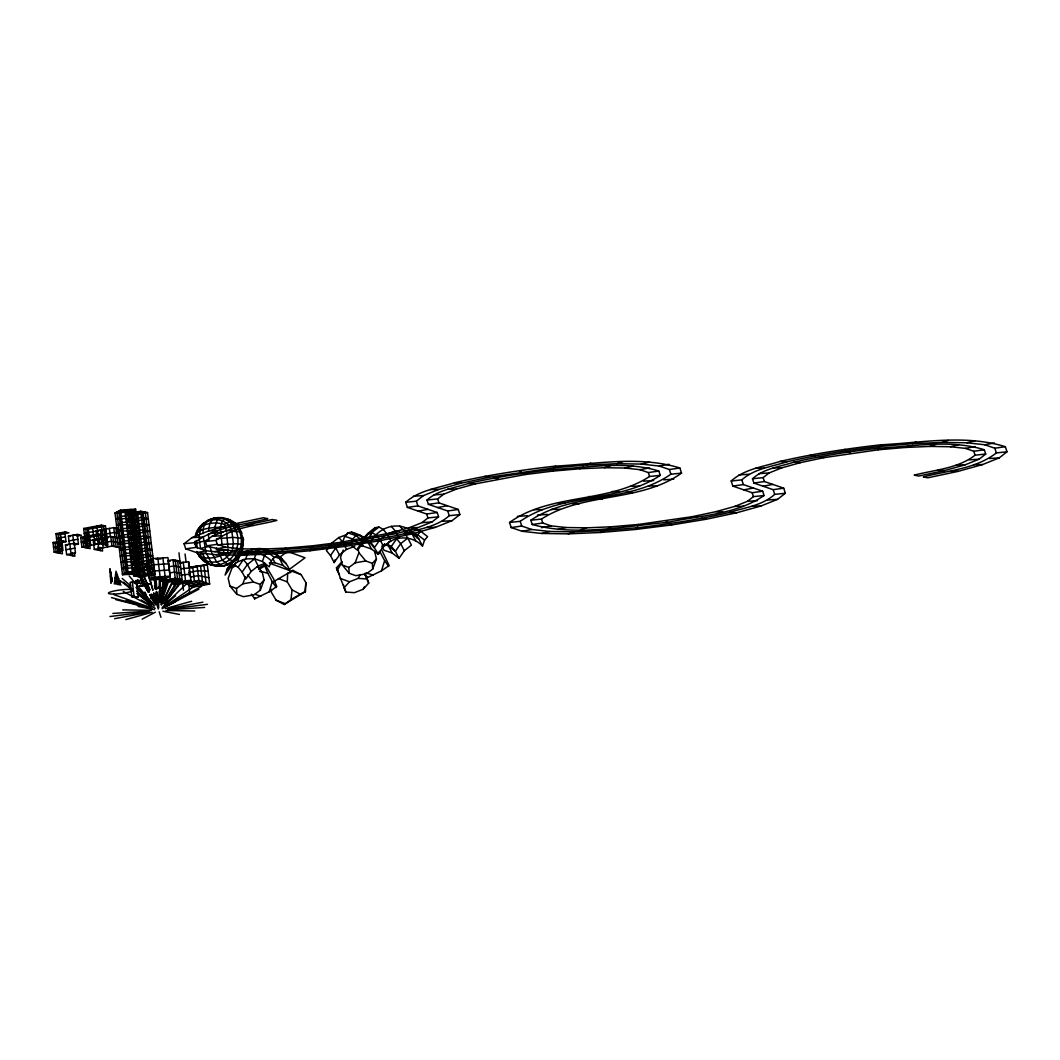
<?xml version="1.0" encoding="UTF-8"?>
<svg xmlns="http://www.w3.org/2000/svg" width="1060" height="1060" viewBox="0 0 1060 1060"><rect width="100%" height="100%" fill="white"/><g stroke="black" fill="none" stroke-linecap="round" stroke-linejoin="round"><path stroke-width="1.5" d="M227.953 548.02L226.721 533.1M216.478 538.745L233.12 537.367L243.177 538.48L242.077 549.239M194.881 541.408L194.868 544.522L199.161 542.283L207.482 540.229M239.573 528.569L243.469 539.381L242.409 549.729M158.934 600.848L159.132 591.268M159.199 588.075L159.358 580.085M141.02 583.848C142.504 576.269 135.812 582.629 141.033 583.928M271.466 589.28L271.334 592.209L276.09 600.198L284.292 604.505L305.479 591.44L305.889 582.655L301.133 574.666L292.931 570.359L273.599 581.662M305.479 591.44L300.245 594.183L292.043 589.877L287.286 581.887L287.697 573.089M159.252 601.815L160.603 578.853M203.228 533.644C200.737 513.067 230.523 513.782 238.871 527.27L227.688 518.989L213.669 518.115L209.787 523.468L208.581 530.954L191.833 537.685L184.069 543.767L185.712 548.855L196.63 552.605L216.107 554.751L242.78 555.162L274.858 553.797L310.156 550.75L346.249 546.245L380.686 540.56L411.121 534.107L435.488 527.31L452.117 520.645L459.868 514.55L458.238 509.462L438.919 502.837L428.399 504.361L427.008 500.055C438.27 489.839 454.263 488.024 468.228 483.519C496.358 477 524.938 472.667 553.611 469.447C588.353 467.645 624.963 460.517 658.843 471.051L660.234 475.357C618.868 503.288 561.243 492.635 520.195 521.334L509.555 522.461L511.185 527.549L522.116 531.298L541.581 533.458L568.266 533.856L600.344 532.491L635.629 529.457L671.722 524.938L706.159 519.254L736.607 512.801L760.961 506.004L777.59 499.339L785.354 493.258L783.711 488.156L764.392 481.531L753.872 483.055L752.481 478.749C763.756 468.533 779.736 466.718 793.715 462.226C821.844 455.694 850.412 451.361 879.098 448.142C913.826 446.339 950.449 439.211 984.329 449.745L985.707 454.051L979.149 459.192L965.09 464.837L944.486 470.574L918.742 476.033L914.21 475.158C934.615 469.805 957.948 468.573 975.067 455.177L985.707 454.051M212.225 553.611L216.518 561.84L222.083 566.08L230.139 563.933L236.605 559.163L239.745 554.764L239.812 555.519C230.802 569.525 207.548 570.002 199.002 555.453L200.075 554.618L201.983 557.229C210.688 559.667 220.003 556.593 227.701 552.419L227.953 549.411M284.292 604.505L290.983 599.629L292.043 589.877M304.829 592.408L305.889 582.655M199.028 536.135L201.731 524.726L208.197 519.97L216.253 517.81M114.321 583.967L116.017 571.234L120.946 585.252M160.192 600.808L163.306 579.966M232.352 549.226L233.372 543.661L231.888 531.378L239.745 531.709L241.945 533.326L239.335 528.437M160.272 602.371L164.234 581.437M196.219 537.261C196.259 523.375 213.935 521.043 224.309 524.329L229.662 522.09L232.723 521.957L234.923 523.11M161.054 600.874L165.651 581.781M195.901 536.161L198.71 529.099M236.804 548.206C240.381 537.367 235.678 523.865 224.826 519.228L222.481 520.844L220.361 527.164L221.977 544.403L237.89 543.727L243.151 544.747L242.117 546.642M240.13 548.881C242.607 541.342 241.243 532.862 236.844 526.303L229.609 526.555C220.003 513.199 196.63 520.99 195.252 536.917M161.173 601.285L166.248 582.192M161.398 601.047L167.136 580.708M269.134 591.877L272.287 581.649L267.941 573.447L264.788 565.894L265.291 564.874L273.639 578.959L276.793 586.524L269.134 591.877L254.612 598.847L251.419 594.143M364.56 574.308L366.959 577.832L381.481 570.863L384.634 560.634L380.288 552.432M135.746 581.344L137.959 580.058L138.767 583.225L135.998 583.411L135.746 581.344L137.959 580.058M160.855 604.173L168.726 580.708M227.158 569.154L225.091 575.09L230.391 567.458L232.458 561.535L227.158 569.154L230.219 565.695L233.982 565.033L238.089 567.219L242.144 572.069L245.787 579.105L251.088 571.486L258.19 565.908L265.04 563.403M230.391 567.458L237.493 561.893L239.56 555.957L242.303 554.963M237.493 561.893L245.721 558.885L247.788 552.962L249.829 550.644M245.721 558.885L254.294 558.752L256.361 552.817L258.401 550.511M282.265 558.951L278.157 556.765L274.394 557.428L271.334 560.899L269.267 566.822L262.403 561.482L264.47 555.546L267.517 552.088L271.281 551.425C279.601 555.4 286.611 562.144 289.963 570.837L283.099 565.497L274.99 562.767L269.267 562.86M347.07 534.492L338.842 537.5L331.74 543.078L326.44 550.697L330.508 555.533L334.139 562.582L335.172 559.614M342.645 542.216L344.712 536.294L347.773 532.822L351.536 532.16C363.341 534.81 372.828 544.032 378.327 554.314L384.661 543.727M365.369 539.341L359.645 534.889L355.882 535.552L352.821 539.023L350.754 544.946L357.631 550.299C360.201 540.825 367.197 533.154 375.16 527.708L378.923 527.045L383.031 529.231L387.085 534.081L390.729 541.117L383.627 546.695L379.983 539.659L375.929 534.81L371.822 532.61L368.058 533.286L363.633 539.633M375.16 527.708L372.1 531.166L370.033 537.102L364.11 541.74M379.361 551.346L378.327 554.314L371.45 548.974L363.341 546.231L360.493 546.284M416.659 537.738L417.693 534.77L420.754 531.312L427.63 536.651L424.57 540.123L422.503 546.046C414.394 537.46 401.064 535.446 390.729 541.117M257.408 566.451L262.31 572.36L264.059 580.045L260.323 590.168L254.029 594.832L243.429 596.687L236.804 594.276L236.526 588.486L242.819 583.835L245.483 576.6M343.201 550.074L340.538 557.295L342.287 564.993L349.151 573.261L355.776 575.673L366.376 573.818L372.669 569.154L376.406 559.031L374.657 551.346M349.151 573.261L348.873 567.471L355.166 562.82L358.903 552.697L357.856 548.073M162.577 602.305L172.316 581.635M161.372 605.127L171.852 583.941M254.612 598.847L255.129 597.84M366.959 577.832L367.475 576.825M381.481 570.863L389.139 565.51L381.626 549.756M231.597 550.683L230.086 553.625L227.701 552.419M234.353 553.77L235.744 551.067M239.759 550.445L236.857 556.089L232.736 560.78L227.701 564.198L222.202 560.13L216.717 548.06M240.567 554.049C244.515 545.317 237.427 559.839 234.975 560.66C228.642 561.575 224.773 555.016 223.103 549.822L214.61 551.611M337.239 570.704L342.009 561.667L336.457 567.842L345.851 592.076L354.504 592.659L363.169 589.254L368.708 583.093L366.23 575.646M343.957 587.956L349.495 581.781L358.161 578.376L360.201 574.507M363.169 589.254L364.521 586.683M190.893 580.297L189.515 582.801L173.469 584.51L174.847 581.993L190.893 580.297L188.64 561.76L179.286 562.754M188.64 561.76L188.746 567.232M178.822 583.941L180.2 581.423M184.162 583.371L185.54 580.867L183.3 562.33L180.16 563.443M189.223 575.792L190.137 574.122L180.783 575.103M310.156 550.75L311.07 549.093C342.367 545.569 373.544 540.838 404.244 533.723C419.495 528.821 436.932 526.833 449.228 515.69L459.868 514.55M205.362 541.514L216.001 540.388C233.134 526.992 256.467 525.76 276.859 520.407L272.327 519.519L246.582 524.978L225.979 530.729L211.921 536.36L205.362 541.514L206.753 545.82C240.633 556.354 277.243 549.212 311.971 547.424L312.885 545.754L340.631 542.283L390.477 532.955L409.2 527.734L421.973 522.62L427.935 517.942L438.588 516.816L437.197 512.51L417.878 505.872L407.358 507.395L405.715 502.308C419.031 490.224 437.952 488.077 454.462 482.764C487.733 475.052 521.52 469.925 555.44 466.108C596.515 463.988 639.816 455.548 679.884 468.003L681.527 473.104C640.77 502.506 583.172 491.986 541.488 519.082L530.835 520.208L532.226 524.514C576.295 536.506 623.307 526.356 667.972 522.302C700.064 515.399 736.356 514.63 764.061 495.51L762.67 491.204L743.351 484.579L732.831 486.089L731.201 481.001C744.517 468.917 763.425 466.771 779.948 461.458C813.206 453.746 847.006 448.618 880.913 444.802C922.001 442.683 965.289 434.255 1005.357 446.697L1007 451.798L999.236 457.88L982.62 464.545L958.253 471.342L927.818 477.795L923.287 476.921C947.772 470.494 975.796 469.01 996.36 452.925L1007 451.798M427.008 500.055L437.647 498.929L443.61 494.251L456.396 489.124L475.118 483.903L524.965 474.575L552.697 471.117L553.611 469.447M405.715 502.308L416.368 501.181L423.523 495.563L438.867 489.415L461.352 483.148L489.442 477.185L554.526 467.778L555.44 466.108M635.629 529.457L636.543 527.787C667.84 524.263 699.017 519.533 729.717 512.417C744.968 507.515 762.418 505.527 774.701 494.384L785.354 493.258M637.457 526.118L638.372 524.448L692.564 516.617L715.964 511.649L734.673 506.442L747.459 501.314L753.422 496.636L764.061 495.51M752.481 478.749L763.134 477.623L769.096 472.945L781.869 467.818L800.591 462.597L823.978 457.642L878.183 449.811L879.098 448.142M731.201 481.001L741.841 479.875C754.137 468.719 771.587 466.744 786.825 461.842C817.525 454.727 848.702 449.996 880.012 446.472L880.913 444.802M163.015 603.683L175.827 583.437M164.167 602.438L176.821 583.782M289.857 572.877L292.931 570.359M233.982 565.033L235.744 562.489M238.089 567.219L243.389 559.6L247.457 564.45L251.088 571.486M242.144 572.069L247.457 564.45L254.559 558.872L258.19 565.908M330.508 555.533L335.808 547.914L341.731 543.276M334.139 562.582L339.452 554.95L346.554 549.385L354.769 546.377M357.631 550.299L362.931 542.667L364.998 536.744L372.1 531.166M370.046 535.154L371.822 532.61L378.923 527.045M379.983 539.659L374.683 547.278L370.629 542.428C377.135 529.019 394.28 521.547 407.928 528.821M384.7 544.694L387.218 544.257L388.98 541.713M399.024 558.328L395.38 551.293L391.325 546.443L396.625 538.825L400.68 543.674L404.324 550.71L399.024 558.328L392.147 552.989L384.038 550.259L381.865 546.033M164.406 603.18L180.16 583M164.817 602.742L179.975 583.517M203.361 523.242L198.591 529.139M229.026 554.844C221.129 564.94 201.837 565.073 197.041 551.796M409.597 532.041L412.658 528.582L420.754 531.312M260.323 590.168L260.044 584.378L264.059 580.045M372.669 569.154L372.391 563.364L376.406 559.031M164.38 605.048L186.904 583.49M162.127 607.473L175.629 595.667M184.069 543.767L194.722 542.64C215.273 526.555 243.297 525.071 267.796 518.645L263.264 517.77L232.816 524.223L208.462 531.007L217.22 530.875M241.004 551.942L242.077 551.107M234.83 559.68L239.56 555.957M381.176 538.718L387.085 534.081M311.971 547.424L342.499 543.608L397.367 533.339L417.958 527.602L432.029 521.957L438.588 516.816M404.324 550.71L411.426 545.131L407.782 538.096L400.68 543.674L395.38 551.293L388.517 545.953L384.462 544.588M509.555 522.461C550.299 493.046 607.897 503.579 649.581 476.483L660.234 475.357M530.835 520.208C572.201 492.277 629.825 502.93 670.874 474.231L681.527 473.104M235.704 565.391L231.928 568.187L228.191 578.309L229.94 586.008L236.804 594.276M279.893 557.123L287.565 551.452L305.055 557.785L288.439 570.081L270.949 563.748M239.812 555.519L236.857 556.089L233.664 555.135C228.244 563.191 217.459 567.312 208.25 563.655L202.354 553.704L200.075 554.618M166.46 605.207L195.981 585.239M258.825 569.525L264.788 565.894M290.983 599.629L300.245 594.183M164.963 606.837L189.793 592.46M167.308 605.605L201.532 586.326M166.778 606.188L198.896 589.188M117.263 531.497L122.735 528.622L137.88 527.642L132.394 530.504L117.263 531.497L115.01 512.96L120.495 510.099L135.627 509.105L143.325 573.937L150.149 575.262L142.676 513.477L135.839 512.152M115.01 512.96L130.155 511.967L135.627 509.105M120.575 542.892L124.232 540.984L139.377 539.99L133.891 542.866L118.746 543.846M152.799 558.593L147.314 561.469L149.566 579.992L164.697 579.012L170.183 576.136L167.93 557.6L152.799 558.593L155.038 577.13L149.566 579.992M122.496 574.745L127.968 571.883L143.113 570.889L137.628 573.751L122.496 574.745L119.131 546.947M156.019 559.216L157.847 558.262L160.086 576.799L154.601 579.661M133.017 571.552L127.531 574.414L120.058 512.629L125.544 509.767L133.6 575.752L140.437 577.077L155.012 574.348L147.539 512.563L140.702 511.238L126.127 513.967L132.951 515.292L147.539 512.563M138.065 571.221L132.579 574.083L125.106 512.298L130.592 509.436L138.463 574.838L145.286 576.163L137.813 514.378L130.989 513.053M148.069 567.643L153.541 564.781L168.686 563.788M148.811 573.818L154.296 570.956L169.428 569.962M159.649 579.343L165.135 576.468L162.895 557.931M142.146 619.12L155.422 612.163M162.074 608.692L175.351 601.749M274.858 553.797L278.502 551.902L311.07 549.093M282.132 549.994L285.776 548.086L312.885 545.754M552.697 471.117L579.82 468.772L583.45 466.864M554.526 467.778L587.094 464.969L590.725 463.061M600.344 532.491L603.975 530.596L636.543 527.787M607.618 528.688L611.249 526.793L638.372 524.448M878.183 449.811L905.293 447.466L908.937 445.571M880.012 446.472L912.567 443.663L916.211 441.768M258.985 567.564L265.291 564.874M248.106 550.498L242.621 552.499L245.125 552.048M251.869 549.835C260.998 546.404 271.453 550.047 278.157 556.765M245.045 553.956C254.175 550.524 264.642 554.181 271.334 560.899M388.464 533.577L395.314 531.073L399.607 531.007M242.78 555.162L248.901 553.161L278.502 551.902M255.01 551.147L261.118 549.146L285.776 548.086M579.82 468.772L604.465 467.725L610.587 465.711M587.094 464.969L616.695 463.71L622.803 461.696M568.266 533.856L574.374 531.855L603.975 530.596M580.482 529.841L586.604 527.84L611.249 526.793M905.293 447.466L929.951 446.419L936.06 444.418M912.567 443.663L942.168 442.404L948.289 440.403M125.849 619.596L152.163 612.269M165.333 608.599L191.648 601.258M216.107 554.751L224.269 552.777L248.901 553.161M232.445 550.803L240.62 548.828L261.118 549.146M604.465 467.725L624.976 468.03L633.138 466.055M616.695 463.71L641.313 464.081L649.488 462.107M541.581 533.458L549.756 531.471L574.374 531.855M557.931 529.496L566.093 527.522L586.604 527.84M929.951 446.419L950.449 446.737L958.624 444.75M942.168 442.404L966.799 442.775L974.962 440.801M55.968 533.67L64.806 532.014L68.94 532.822L60.115 534.478L55.968 533.67L58.313 552.975M86.006 547.795L83.674 528.49L101.349 525.19L105.483 525.985L107.815 545.291L99.547 543.687L81.872 547L80.706 537.341L98.368 534.041L106.649 535.644M66.873 532.425L58.035 534.068L60.38 553.386M83.674 528.49L87.808 529.298L105.483 525.985M69.377 544.125L68.41 536.082L77.247 534.439L81.382 535.234L76.969 536.068M97.281 540.56L96.116 530.901L113.778 527.602L117.925 528.397L120.257 547.715L111.976 546.099L94.314 549.411L93.134 539.752L110.81 536.453L119.091 538.056M65.389 536.85L56.551 538.493L60.698 539.301M79.314 534.836L72.822 535.26L74.001 544.919L78.413 544.085L77.247 534.439M60.115 534.478L62.447 553.784L54.166 552.18L53 542.521L61.838 540.865L65.972 541.673L64.806 532.014M63.905 541.276L55.067 542.919L56.233 552.578M68.993 540.918L77.831 539.262M96.698 535.737L114.361 532.425L118.508 533.233M57.134 543.329L65.972 541.673M84.84 538.149L102.515 534.836M74.492 552.975L74.889 556.195L66.608 554.592L65.442 544.933L74.279 543.29L78.413 544.085M62.421 545.701L53.583 547.344L61.864 548.961M73.392 544.231L76.346 543.687M98.156 539.606L93.134 539.752M101.097 539.05L104.039 538.506M66.025 549.769L74.862 548.113M93.717 544.588L111.393 541.276L119.674 542.879M54.166 552.18L63.004 550.524L61.838 540.865M66.608 554.592L75.445 552.936L74.279 543.29M196.63 552.605L206.316 550.789L224.269 552.777M215.988 548.987L225.661 547.172L240.62 548.828M418.289 511.145L427.962 509.343M437.634 507.528L447.307 505.713M624.976 468.03L639.935 469.686L649.608 467.884M641.313 464.081L659.28 466.069L668.953 464.253M177.219 580.509L170.395 579.184L168.143 560.647L173.005 559.746L179.842 561.071M174.317 561.23L177.563 560.621L179.802 579.158L165.227 581.887M168.898 566.835L173.76 565.921L180.584 567.246M133.6 575.752L148.175 573.023L155.012 574.348M152.733 573.91L138.158 576.627L130.685 514.855L145.26 512.126L153.21 578.084L168.355 577.091M189.74 567.338L207.31 564.741L209.641 584.047L191.966 587.346L185.606 582.92L198.856 580.443L209.641 584.047M194.377 566.702L190.694 567.392L193.106 567.166M195.596 566.464L200.512 565.55L202.46 581.635L187.726 584.391M190.402 567.67L203.904 565.139L206.051 582.841L189.846 585.875M191.105 567.762L194.046 567.219M197.001 566.663L201.413 565.841L192.695 566.782L194.444 581.264L203.745 585.146M202.884 565.563L207.31 564.741M169.64 573.01L174.502 572.095L181.34 573.42M132.354 581.94L130.142 582.351L131.891 596.833L138.25 597.217L136.488 582.735L132.354 581.94L134.103 596.409L138.25 597.217M188.852 572.44L197.69 570.783L208.078 571.168M134.289 583.146L136.488 582.735M135.998 583.411L138.767 583.225M142.822 583.596L143.445 584.63L143.166 583.636L144.12 583.517L144.16 584.497M143.988 584.471L144.12 583.517M160.298 577.912L160.669 580.999L175.258 578.283L182.081 579.608L178.981 552.817M142.941 584.563L144.239 584.484L143.709 583.437M162.948 581.45L177.523 578.72L175.284 560.183M190.919 576.984L198.273 575.606L208.86 577.607M182.081 579.608L167.506 582.324L160.669 580.999M131.891 596.833L134.103 596.409M522.116 531.298L531.789 529.496L549.756 531.471M541.461 527.681L551.134 525.879L566.093 527.522M743.762 489.839L753.435 488.037M763.107 486.222L772.793 484.42M950.449 446.737L965.408 448.38L975.081 446.578M966.799 442.775L984.753 444.763L994.439 442.961M114.573 618.695L149.91 612.084M167.586 608.784L202.924 602.173M254.612 548.828L250.849 549.491L263.185 548.683M364.004 540.679L366.522 540.242M355.166 562.82L365.766 560.965L372.391 563.364M242.819 583.835L253.419 581.98L260.044 584.378M202.354 553.704L206.302 553.042L210.966 562.224L213.643 565.006L216.266 566.332L224.667 565.775M209.906 533.538L223.474 531.868M639.935 469.686L648.322 472.575L658.843 471.051M659.28 466.069L669.363 469.527L679.884 468.003M185.712 548.855L196.232 547.331L206.316 550.789M206.753 545.82L217.26 544.297L225.661 547.172M407.358 507.395L426.676 514.02L437.197 512.51M428.399 504.361L447.717 510.986L458.238 509.462M965.408 448.38L973.809 451.268L984.329 449.745M984.753 444.763L994.837 448.221L1005.357 446.697M511.185 527.549L521.706 526.038L531.789 529.496M532.226 524.514L542.746 522.991L551.134 525.879M732.831 486.089L752.163 492.728L762.67 491.204M753.872 483.055L773.19 489.68L783.711 488.156M217.406 544.972L221.977 544.403M110.015 616.523L148.996 611.646M168.5 609.208L207.482 604.332M181.366 568.783L189.395 567.935M190.429 581.132L174.383 582.828L174.012 579.74M189.965 581.966L173.933 583.663L173.562 580.575M226.469 531.603L225.21 526.74C216.068 527.655 203.003 527.217 196.63 533.167M223.103 549.822L226.336 549.544M213.51 564.675L210.648 564.914L206.872 562.688M413.479 496.226L423.523 495.563M433.567 494.901L443.61 494.251M643.619 481.16L653.675 480.498M663.719 479.835L673.762 479.186M738.952 474.92L748.996 474.257M759.053 473.608L769.096 472.945M969.105 459.854L979.149 459.192M989.192 458.543L999.236 457.88M191.833 537.685L201.877 537.023M211.921 536.36L221.964 535.711M421.973 522.62L432.029 521.957M442.073 521.295L452.117 520.645M517.307 516.379L527.35 515.716M537.394 515.067L547.45 514.405M747.459 501.314L757.503 500.651M767.546 500.002L777.59 499.339M157.278 559.137L161.067 558.885M155.038 577.13L170.183 576.136M166.526 578.058L151.381 579.038L149.142 560.501M112.877 613.435L149.579 611.037M167.917 609.831L204.62 607.433M755.581 468.255L764.34 468.109M773.111 467.964L781.869 467.818M956.332 464.982L965.09 464.837M973.848 464.691L982.62 464.545M430.108 489.548L438.867 489.415M447.625 489.269L456.396 489.124M630.846 486.275L639.604 486.142M648.375 485.997L657.134 485.851M533.935 509.714L542.693 509.568M551.465 509.423L560.223 509.277M734.673 506.442L743.444 506.296M752.202 506.15L760.961 506.004M225.979 530.729L234.75 530.583M409.2 527.734L417.958 527.602M426.729 527.456L435.488 527.31M362.758 536.943L365.62 536.89M122.722 609.884L151.54 610.322M165.956 610.547L194.775 610.984M779.948 461.458L786.825 461.842M793.715 462.226L800.591 462.597M937.61 470.203L944.486 470.574M951.363 470.958L958.253 471.342M454.462 482.764L461.352 483.148M468.228 483.519L475.118 483.903M612.124 491.495L619.014 491.88M625.89 492.264L632.767 492.648M558.302 502.917L565.179 503.301M572.069 503.685L578.945 504.057M715.964 511.649L722.84 512.033M729.717 512.417L736.607 512.801M232.816 524.223L239.706 524.607M246.582 524.978L253.472 525.362M390.477 532.955L397.367 533.339M404.244 533.723L411.121 534.107M358.161 578.376L366.813 578.972L368.708 583.093M810.383 455.005L814.915 455.88M819.446 456.767L823.978 457.642M484.91 476.311L489.442 477.185M493.973 478.06L498.505 478.948M588.737 496.464L593.269 497.339M597.8 498.226L602.332 499.101M692.564 516.617L697.096 517.492M701.627 518.38L706.159 519.254M367.091 537.923L371.623 538.798M376.154 539.673L380.686 540.56M101.071 526.82L96.924 526.012L98.09 535.671L93.956 534.863L95.122 544.509M96.645 527.642L92.511 526.833L93.677 536.492L89.53 535.684L90.709 545.343M106.066 530.822L101.932 530.013L84.257 533.312L88.391 534.121M92.233 528.463L88.086 527.668L89.252 537.314L85.118 536.519L86.284 546.165M102.595 530.477L100.528 530.079L101.694 539.725M96.116 530.901L98.182 531.312M108.465 537.672L106.397 537.274L107.564 546.933M107.232 540.467L98.951 538.864L81.289 542.163L89.557 543.78M64.528 533.644L60.393 532.849L61.559 542.495L57.412 541.7L58.591 551.346M80.706 537.341L88.974 538.944M68.41 536.082L70.477 536.492M168.143 560.647L170.422 561.098M81.872 547L90.153 548.603L87.808 529.298M94.314 549.411L102.582 551.014L102.197 547.795M53 542.521L61.281 544.125M65.442 544.933L67.509 545.343M165.532 580.098L172.356 581.423M138.052 606.413L154.614 609.633M162.882 611.236L179.445 614.442M226.045 519.228L230.086 520.248M216.214 565.351L218.903 566.027M115.699 599.589L150.136 608.268M111.486 597.588L149.301 607.857M126.114 600.437L152.216 608.427M365.912 572.864L373.279 575.156M260.575 571.154L267.941 573.447M255.036 594.342L260.919 596.17M413.652 533.405L417.693 534.77L424.57 540.123M409.292 532.756L403.886 530.941L407.53 537.976M355.643 534.359L363.752 537.089M347.773 532.822L355.882 535.552L360.466 539.116M363.766 540.56L367.82 541.925L371.45 548.974M344.712 536.294L352.821 539.023L359.698 544.363M343.996 542.68L349.402 544.495M268.644 551.332L272.685 552.697M263.476 550.723L267.517 552.088L274.394 557.428M275.401 557.096L279.456 558.461L286.332 563.801M254.294 558.752L262.403 561.482M114.135 594.74L149.818 607.287M340.075 578.323L349.495 581.781M342.287 564.993L348.873 567.471M292.282 571.313L301.133 574.666M259.673 571.366L262.31 572.36M278.435 578.535L287.286 581.887M276.09 600.198L284.941 603.538M229.94 586.008L236.526 588.486M224.694 518.896L222.07 517.572L219.433 517.876L217.313 519.718L214.703 527.496L214.637 535.909M190.031 582.086L197.862 586.246M387.218 544.257L391.325 546.443M351.536 532.16L354.279 533.617M123.225 591.453L151.646 606.638M141.166 599.986L155.237 608.347M844.82 449.321L846.701 450.646M848.57 451.958L850.451 453.283M666.104 520.977L667.972 522.302M669.854 523.614L671.722 524.938M519.347 470.627L521.215 471.938M523.097 473.263L524.965 474.575M340.631 542.283L342.499 543.608M344.367 544.919L346.249 546.245M120.151 580.615L131.732 589.559M136.873 593.534L151.024 604.465M409.08 529.708L414.804 534.16L418.872 539.01L422.503 546.046M418.872 539.01L411.995 533.67L415.626 540.706M123.384 582.139L132.381 589.347M137.522 593.454L151.673 604.77M122.178 578.429L130.711 585.889M136.806 591.228L151.434 604.028M135.971 587.439L153.276 604.902M137.389 588.247L154.482 605.989M203.56 559.76L205.614 561.933L203.414 560.793L201.983 557.229M129.148 575.911L152.826 603.524M408.948 530.026L410.975 532.451M399.819 526.091L402.88 529.722M391.259 526.237L395.314 531.073L398.958 538.109M338.842 537.5L342.91 542.336M331.74 543.078L334.801 546.708M275.388 553.611L279.456 558.461L283.099 565.497M358.903 552.697L365.766 560.965M247.536 574.891L253.419 581.98M384.634 560.634L388.636 566.517M272.287 581.649L276.276 587.532M134.7 568.173L148.334 592.116M149.937 594.938L153.939 601.974M142.875 582.443L148.426 592.235M150.016 595.031L155.568 604.836M196.67 551.438L199.465 556.619M136.448 568.995L148.851 592.063M150.414 594.938L154.283 602.146M135.799 566.981L148.797 591.599M150.334 594.501L154.164 601.736M388.517 545.953L392.147 552.989M361.897 543.422L363.341 546.231M343.639 543.754L346.554 549.385M335.808 547.914L339.452 554.95M272.804 558.54L274.99 562.767M139.986 573.46L149.274 591.771M150.706 594.581L154.999 603.034M136.064 580.403L136.634 581.516M229.609 526.555L230.749 528.966M336.457 567.842L339.465 574.706M140.768 569.352L149.924 590.261M151.885 594.74L155.144 602.212M139.562 565.629L149.791 589.519M151.713 593.997L154.906 601.471M159.556 589.837C162.114 595.508 157.662 583.464 159.106 588.644M364.587 573.46L366.813 578.972M343.374 584.63L345.851 592.076M224.309 524.329L225.21 526.74M994.837 448.221L996.36 452.925M973.809 451.268L975.067 455.177M773.19 489.68L774.701 494.384M763.134 477.623L764.392 481.531M752.163 492.728L753.422 496.636M741.841 479.875L743.351 484.579M669.363 469.527L670.874 474.231M648.322 472.575L649.581 476.483M541.488 519.082L542.746 522.991M520.195 521.334L521.706 526.038M447.717 510.986L449.228 515.69M437.647 498.929L438.919 502.837M426.676 514.02L427.935 517.942M416.368 501.181L417.878 505.872M243.177 538.48L243.469 539.381M216.001 540.388L217.26 544.297M194.722 542.64L196.232 547.331M156.535 603.551L158.311 609.049M159.185 611.805L160.961 617.304M211.669 552.273L209.933 546.258L200.512 548.417L199.068 537.672M205.892 551.597L203.228 536.506M145.432 564.304L152.971 590.447M153.859 593.52L156.085 601.206M146.995 569.154L152.812 589.599M153.713 592.739L156.403 602.173M197.332 548.02L196.219 540.361M112.241 580.867L109.948 568.703L110.903 583.305M154.469 585.61L154.999 588.658M155.78 593.242L157.887 605.472M154.19 579.237L155.555 588.591M156.244 593.269L157.609 602.636M154.588 578.945L155.21 583.676M156.244 591.546L157.503 600.98M197.107 565.96L198.856 580.443M189.117 570.32L189.687 574.957M185.063 553.996L186.056 562.144M188.812 584.948L189.594 591.453M182.532 582.139L183.512 590.274M173.005 559.746L175.258 578.283M172.912 579.873L173.469 584.51M155.051 579.86L155.436 583.079M155.833 586.299L156.218 589.519M156.602 592.739L157.582 600.782M140.702 511.238L148.175 573.023M142.915 583.583L143.193 584.577M132.951 515.292L140.437 577.077M130.155 511.967L137.628 573.751M137.641 580.999L137.88 583.053M120.495 510.099L127.968 571.883M115.845 527.999L118.19 547.304M113.778 527.602L116.123 546.907M112.877 536.85L114.043 546.51M110.81 536.453L111.976 546.099M109.366 528.423L110.333 536.466M104.94 529.258L105.92 537.301M105.748 544.893L103.416 525.588L85.741 528.887L88.073 548.206M101.349 525.19L103.681 544.495M101.972 538.096L103.138 547.755M101.614 544.085L100.448 534.439L82.773 537.738L83.939 547.397M100.13 547.397L100.514 550.617M98.368 534.041L99.547 543.687M97.56 538.93L98.726 548.577M98.063 547L98.447 550.206M72.424 552.578L72.809 555.798M69.854 544.111L71.02 553.757M155.409 579.661L155.754 582.854M156.098 586.048L156.456 589.254M156.8 592.447L157.834 602.04M156.178 581.158L156.867 588.962M157.145 592.09L158.232 604.571M208.423 533.763L208.82 539.938M158.563 598.304L158.708 608.003M117.249 574.732L115.977 584.285L114.745 580.787L119.714 581.741L119.29 584.934L115.593 574.414L117.249 574.732M118.481 578.243L117.633 584.603L115.169 577.594L118.481 578.243M110.518 571.751L111.909 581.476L111.671 577.832L110.664 579.648L111.234 582.695L110.518 571.751M111.101 574.785L110.425 576.004L111.578 582.086L111.101 574.785M144.982 592.288L146.704 596.873L144.982 592.288M148.744 583.782L150.626 583.623L148.744 583.782M157.966 587.611L160.325 587.412L157.966 587.611M161.067 588.221L163.439 588.008L161.213 588.154M150.493 598.264L152.375 598.105L150.613 598.224M121.237 516.273L115.765 519.135L130.897 518.141L136.382 515.279L121.237 516.273M121.993 522.447L116.507 525.309L131.652 524.329L137.124 521.454L121.993 522.447M123.49 534.81L118.004 537.672L133.149 536.678L138.621 533.816L123.49 534.81M124.974 547.159L119.502 550.034L134.633 549.04L140.119 546.178L124.974 547.159M125.729 553.346L120.244 556.208L135.388 555.215L140.861 552.353L125.729 553.346M126.471 559.521L120.999 562.383L136.13 561.389L141.616 558.527L126.471 559.521M127.226 565.695L121.741 568.571L136.886 567.577L142.358 564.702L127.226 565.695M142.981 511.675L128.406 514.405L135.879 576.189L150.454 573.46L142.981 511.675M141.457 517.413L126.869 520.142L133.706 521.467L148.281 518.737L141.457 517.413M142.199 523.6L127.624 526.317L134.448 527.642L149.036 524.925L142.199 523.6M142.954 529.775L128.366 532.504L135.203 533.829L149.778 531.1L142.954 529.775M143.696 535.949L129.121 538.679L135.945 540.004L150.52 537.274L143.696 535.949M144.438 542.124L129.863 544.853L136.687 546.178L151.275 543.462L144.438 542.124M145.194 548.312L130.605 551.041L137.442 552.366L152.017 549.636L145.194 548.312M145.935 554.486L131.361 557.216L138.184 558.54L152.772 555.811L145.935 554.486M146.691 560.66L132.102 563.39L138.939 564.715L153.514 561.986L146.691 560.66M147.433 566.848L132.858 569.564L139.681 570.889L154.27 568.173L147.433 566.848M143.458 585.332L139.032 586.167L145.525 585.743L143.458 585.332M133.812 510.059L118.667 511.052L126.14 572.837L141.285 571.843L133.812 510.059M131.983 511.013L116.839 512.006L124.311 573.791L139.456 572.798L131.983 511.013M113.764 594.037A12.429 1.789 -6.9 0 0 133.136 590.407A12.429 1.789 -6.9 0 0 115.593 590.698A12.429 1.789 -6.9 0 0 113.764 594.037"/></g></svg>
